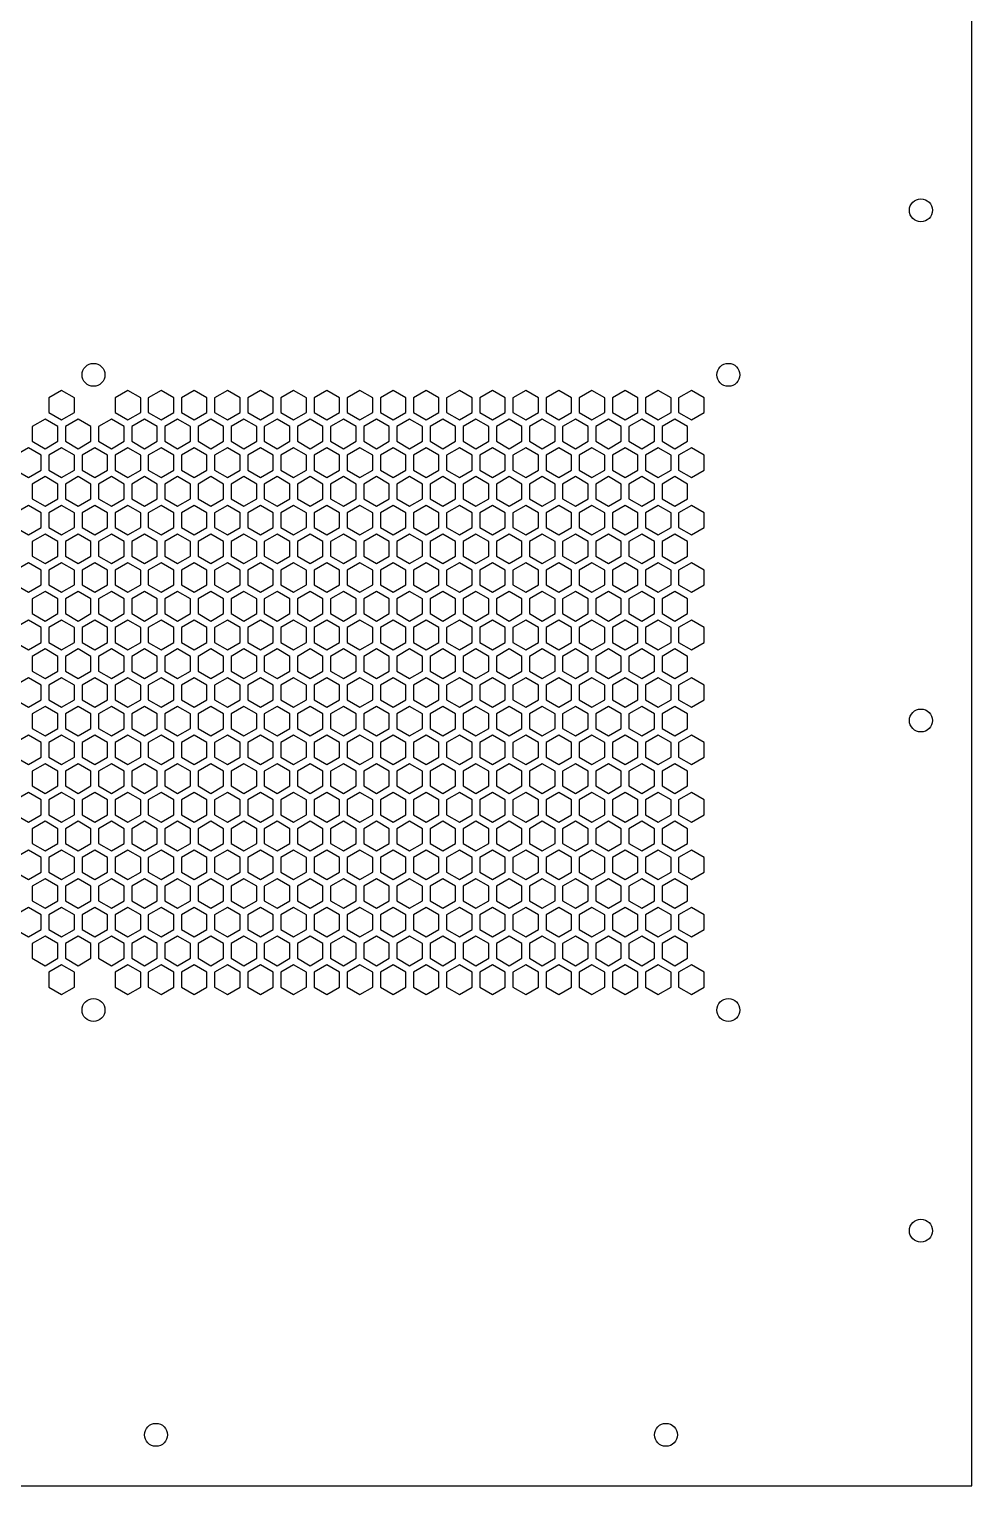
# Model space of a CAD drawing. Header units: millimetres. Extents: x 0 to 500, y 0 to 571.
# Drawn here: x 315.1 to 500, y 0 to 285.5 of the extents above; entities that cross this region are included whole.
import ezdxf

# ---------------------------------------------------------------- set-up
doc = ezdxf.new("R2010")
doc.units = ezdxf.units.MM
doc.layers.add('CUT', color=1, linetype='CONTINUOUS')

msp = doc.modelspace()

# ---------------------------------------------------------------- linework, layer by layer
at = {"layer": 'CUT'}
for p, q in [((500, 0), (500, 571)), ((0, 0), (500, 0))]:
    msp.add_line(p, q, dxfattribs=at)
for points in [[(324, 213.235), (321.5, 214.6784), (319, 213.235), (319, 210.3483), (321.5, 208.9049), (324, 210.3483)], [(337, 213.235), (334.5, 214.6784), (332, 213.235), (332, 210.3483), (334.5, 208.9049), (337, 210.3483)], [(343.5, 213.235), (341, 214.6784), (338.5, 213.235), (338.5, 210.3483), (341, 208.9049), (343.5, 210.3483)], [(350, 213.235), (347.5, 214.6784), (345, 213.235), (345, 210.3483), (347.5, 208.9049), (350, 210.3483)], [(356.5, 213.235), (354, 214.6784), (351.5, 213.235), (351.5, 210.3483), (354, 208.9049), (356.5, 210.3483)], [(363, 213.235), (360.5, 214.6784), (358, 213.235), (358, 210.3483), (360.5, 208.9049), (363, 210.3483)], [(369.5, 213.235), (367, 214.6784), (364.5, 213.235), (364.5, 210.3483), (367, 208.9049), (369.5, 210.3483)], [(376, 213.235), (373.5, 214.6784), (371, 213.235), (371, 210.3483), (373.5, 208.9049), (376, 210.3483)], [(382.5, 213.235), (380, 214.6784), (377.5, 213.235), (377.5, 210.3483), (380, 208.9049), (382.5, 210.3483)], [(389, 213.235), (386.5, 214.6784), (384, 213.235), (384, 210.3483), (386.5, 208.9049), (389, 210.3483)], [(395.5, 213.235), (393, 214.6784), (390.5, 213.235), (390.5, 210.3483), (393, 208.9049), (395.5, 210.3483)], [(402, 213.235), (399.5, 214.6784), (397, 213.235), (397, 210.3483), (399.5, 208.9049), (402, 210.3483)], [(408.5, 213.235), (406, 214.6784), (403.5, 213.235), (403.5, 210.3483), (406, 208.9049), (408.5, 210.3483)], [(415, 213.235), (412.5, 214.6784), (410, 213.235), (410, 210.3483), (412.5, 208.9049), (415, 210.3483)], [(421.5, 213.235), (419, 214.6784), (416.5, 213.235), (416.5, 210.3483), (419, 208.9049), (421.5, 210.3483)], [(428, 213.235), (425.5, 214.6784), (423, 213.235), (423, 210.3483), (425.5, 208.9049), (428, 210.3483)], [(434.5, 213.235), (432, 214.6784), (429.5, 213.235), (429.5, 210.3483), (432, 208.9049), (434.5, 210.3483)], [(441, 213.235), (438.5, 214.6784), (436, 213.235), (436, 210.3483), (438.5, 208.9049), (441, 210.3483)], [(447.5, 213.235), (445, 214.6784), (442.5, 213.235), (442.5, 210.3483), (445, 208.9049), (447.5, 210.3483)], [(320.75, 207.6059), (318.25, 209.0492), (315.75, 207.6059), (315.75, 204.7191), (318.25, 203.2757), (320.75, 204.7191)], [(327.25, 207.6059), (324.75, 209.0492), (322.25, 207.6059), (322.25, 204.7191), (324.75, 203.2757), (327.25, 204.7191)], [(333.75, 207.6059), (331.25, 209.0492), (328.75, 207.6059), (328.75, 204.7191), (331.25, 203.2757), (333.75, 204.7191)], [(340.25, 207.6059), (337.75, 209.0492), (335.25, 207.6059), (335.25, 204.7191), (337.75, 203.2757), (340.25, 204.7191)], [(346.75, 207.6059), (344.25, 209.0492), (341.75, 207.6059), (341.75, 204.7191), (344.25, 203.2757), (346.75, 204.7191)], [(353.25, 207.6059), (350.75, 209.0492), (348.25, 207.6059), (348.25, 204.7191), (350.75, 203.2757), (353.25, 204.7191)], [(359.75, 207.6059), (357.25, 209.0492), (354.75, 207.6059), (354.75, 204.7191), (357.25, 203.2757), (359.75, 204.7191)], [(366.25, 207.6059), (363.75, 209.0492), (361.25, 207.6059), (361.25, 204.7191), (363.75, 203.2757), (366.25, 204.7191)], [(372.75, 207.6059), (370.25, 209.0492), (367.75, 207.6059), (367.75, 204.7191), (370.25, 203.2757), (372.75, 204.7191)], [(379.25, 207.6059), (376.75, 209.0492), (374.25, 207.6059), (374.25, 204.7191), (376.75, 203.2757), (379.25, 204.7191)], [(385.75, 207.6059), (383.25, 209.0492), (380.75, 207.6059), (380.75, 204.7191), (383.25, 203.2757), (385.75, 204.7191)], [(392.25, 207.6059), (389.75, 209.0492), (387.25, 207.6059), (387.25, 204.7191), (389.75, 203.2757), (392.25, 204.7191)], [(398.75, 207.6059), (396.25, 209.0492), (393.75, 207.6059), (393.75, 204.7191), (396.25, 203.2757), (398.75, 204.7191)], [(405.25, 207.6059), (402.75, 209.0492), (400.25, 207.6059), (400.25, 204.7191), (402.75, 203.2757), (405.25, 204.7191)], [(411.75, 207.6059), (409.25, 209.0492), (406.75, 207.6059), (406.75, 204.7191), (409.25, 203.2757), (411.75, 204.7191)], [(418.25, 207.6059), (415.75, 209.0492), (413.25, 207.6059), (413.25, 204.7191), (415.75, 203.2757), (418.25, 204.7191)], [(424.75, 207.6059), (422.25, 209.0492), (419.75, 207.6059), (419.75, 204.7191), (422.25, 203.2757), (424.75, 204.7191)], [(431.25, 207.6059), (428.75, 209.0492), (426.25, 207.6059), (426.25, 204.7191), (428.75, 203.2757), (431.25, 204.7191)], [(437.75, 207.6059), (435.25, 209.0492), (432.75, 207.6059), (432.75, 204.7191), (435.25, 203.2757), (437.75, 204.7191)], [(444.25, 207.6059), (441.75, 209.0492), (439.25, 207.6059), (439.25, 204.7191), (441.75, 203.2757), (444.25, 204.7191)], [(317.5, 201.9767), (315, 203.4201), (312.5, 201.9767), (312.5, 199.0899), (315, 197.6466), (317.5, 199.0899)], [(324, 201.9767), (321.5, 203.4201), (319, 201.9767), (319, 199.0899), (321.5, 197.6466), (324, 199.0899)], [(330.5, 201.9767), (328, 203.4201), (325.5, 201.9767), (325.5, 199.0899), (328, 197.6466), (330.5, 199.0899)], [(337, 201.9767), (334.5, 203.4201), (332, 201.9767), (332, 199.0899), (334.5, 197.6466), (337, 199.0899)], [(343.5, 201.9767), (341, 203.4201), (338.5, 201.9767), (338.5, 199.0899), (341, 197.6466), (343.5, 199.0899)], [(350, 201.9767), (347.5, 203.4201), (345, 201.9767), (345, 199.0899), (347.5, 197.6466), (350, 199.0899)], [(356.5, 201.9767), (354, 203.4201), (351.5, 201.9767), (351.5, 199.0899), (354, 197.6466), (356.5, 199.0899)], [(363, 201.9767), (360.5, 203.4201), (358, 201.9767), (358, 199.0899), (360.5, 197.6466), (363, 199.0899)], [(369.5, 201.9767), (367, 203.4201), (364.5, 201.9767), (364.5, 199.0899), (367, 197.6466), (369.5, 199.0899)], [(376, 201.9767), (373.5, 203.4201), (371, 201.9767), (371, 199.0899), (373.5, 197.6466), (376, 199.0899)], [(382.5, 201.9767), (380, 203.4201), (377.5, 201.9767), (377.5, 199.0899), (380, 197.6466), (382.5, 199.0899)], [(389, 201.9767), (386.5, 203.4201), (384, 201.9767), (384, 199.0899), (386.5, 197.6466), (389, 199.0899)], [(395.5, 201.9767), (393, 203.4201), (390.5, 201.9767), (390.5, 199.0899), (393, 197.6466), (395.5, 199.0899)], [(402, 201.9767), (399.5, 203.4201), (397, 201.9767), (397, 199.0899), (399.5, 197.6466), (402, 199.0899)], [(408.5, 201.9767), (406, 203.4201), (403.5, 201.9767), (403.5, 199.0899), (406, 197.6466), (408.5, 199.0899)], [(415, 201.9767), (412.5, 203.4201), (410, 201.9767), (410, 199.0899), (412.5, 197.6466), (415, 199.0899)], [(421.5, 201.9767), (419, 203.4201), (416.5, 201.9767), (416.5, 199.0899), (419, 197.6466), (421.5, 199.0899)], [(428, 201.9767), (425.5, 203.4201), (423, 201.9767), (423, 199.0899), (425.5, 197.6466), (428, 199.0899)], [(434.5, 201.9767), (432, 203.4201), (429.5, 201.9767), (429.5, 199.0899), (432, 197.6466), (434.5, 199.0899)], [(441, 201.9767), (438.5, 203.4201), (436, 201.9767), (436, 199.0899), (438.5, 197.6466), (441, 199.0899)], [(447.5, 201.9767), (445, 203.4201), (442.5, 201.9767), (442.5, 199.0899), (445, 197.6466), (447.5, 199.0899)], [(320.75, 196.3475), (318.25, 197.7909), (315.75, 196.3475), (315.75, 193.4608), (318.25, 192.0174), (320.75, 193.4608)], [(327.25, 196.3475), (324.75, 197.7909), (322.25, 196.3475), (322.25, 193.4608), (324.75, 192.0174), (327.25, 193.4608)], [(333.75, 196.3475), (331.25, 197.7909), (328.75, 196.3475), (328.75, 193.4608), (331.25, 192.0174), (333.75, 193.4608)], [(340.25, 196.3475), (337.75, 197.7909), (335.25, 196.3475), (335.25, 193.4608), (337.75, 192.0174), (340.25, 193.4608)], [(346.75, 196.3475), (344.25, 197.7909), (341.75, 196.3475), (341.75, 193.4608), (344.25, 192.0174), (346.75, 193.4608)], [(353.25, 196.3475), (350.75, 197.7909), (348.25, 196.3475), (348.25, 193.4608), (350.75, 192.0174), (353.25, 193.4608)], [(359.75, 196.3475), (357.25, 197.7909), (354.75, 196.3475), (354.75, 193.4608), (357.25, 192.0174), (359.75, 193.4608)], [(366.25, 196.3475), (363.75, 197.7909), (361.25, 196.3475), (361.25, 193.4608), (363.75, 192.0174), (366.25, 193.4608)], [(372.75, 196.3475), (370.25, 197.7909), (367.75, 196.3475), (367.75, 193.4608), (370.25, 192.0174), (372.75, 193.4608)], [(379.25, 196.3475), (376.75, 197.7909), (374.25, 196.3475), (374.25, 193.4608), (376.75, 192.0174), (379.25, 193.4608)], [(385.75, 196.3475), (383.25, 197.7909), (380.75, 196.3475), (380.75, 193.4608), (383.25, 192.0174), (385.75, 193.4608)], [(392.25, 196.3475), (389.75, 197.7909), (387.25, 196.3475), (387.25, 193.4608), (389.75, 192.0174), (392.25, 193.4608)], [(398.75, 196.3475), (396.25, 197.7909), (393.75, 196.3475), (393.75, 193.4608), (396.25, 192.0174), (398.75, 193.4608)], [(405.25, 196.3475), (402.75, 197.7909), (400.25, 196.3475), (400.25, 193.4608), (402.75, 192.0174), (405.25, 193.4608)], [(411.75, 196.3475), (409.25, 197.7909), (406.75, 196.3475), (406.75, 193.4608), (409.25, 192.0174), (411.75, 193.4608)], [(418.25, 196.3475), (415.75, 197.7909), (413.25, 196.3475), (413.25, 193.4608), (415.75, 192.0174), (418.25, 193.4608)], [(424.75, 196.3475), (422.25, 197.7909), (419.75, 196.3475), (419.75, 193.4608), (422.25, 192.0174), (424.75, 193.4608)], [(431.25, 196.3475), (428.75, 197.7909), (426.25, 196.3475), (426.25, 193.4608), (428.75, 192.0174), (431.25, 193.4608)], [(437.75, 196.3475), (435.25, 197.7909), (432.75, 196.3475), (432.75, 193.4608), (435.25, 192.0174), (437.75, 193.4608)], [(444.25, 196.3475), (441.75, 197.7909), (439.25, 196.3475), (439.25, 193.4608), (441.75, 192.0174), (444.25, 193.4608)], [(317.5, 190.7184), (315, 192.1617), (312.5, 190.7184), (312.5, 187.8316), (315, 186.3882), (317.5, 187.8316)], [(324, 190.7184), (321.5, 192.1617), (319, 190.7184), (319, 187.8316), (321.5, 186.3882), (324, 187.8316)], [(330.5, 190.7184), (328, 192.1617), (325.5, 190.7184), (325.5, 187.8316), (328, 186.3882), (330.5, 187.8316)], [(337, 190.7184), (334.5, 192.1617), (332, 190.7184), (332, 187.8316), (334.5, 186.3882), (337, 187.8316)], [(343.5, 190.7184), (341, 192.1617), (338.5, 190.7184), (338.5, 187.8316), (341, 186.3882), (343.5, 187.8316)], [(350, 190.7184), (347.5, 192.1617), (345, 190.7184), (345, 187.8316), (347.5, 186.3882), (350, 187.8316)], [(356.5, 190.7184), (354, 192.1617), (351.5, 190.7184), (351.5, 187.8316), (354, 186.3882), (356.5, 187.8316)], [(363, 190.7184), (360.5, 192.1617), (358, 190.7184), (358, 187.8316), (360.5, 186.3882), (363, 187.8316)], [(369.5, 190.7184), (367, 192.1617), (364.5, 190.7184), (364.5, 187.8316), (367, 186.3882), (369.5, 187.8316)], [(376, 190.7184), (373.5, 192.1617), (371, 190.7184), (371, 187.8316), (373.5, 186.3882), (376, 187.8316)], [(382.5, 190.7184), (380, 192.1617), (377.5, 190.7184), (377.5, 187.8316), (380, 186.3882), (382.5, 187.8316)], [(389, 190.7184), (386.5, 192.1617), (384, 190.7184), (384, 187.8316), (386.5, 186.3882), (389, 187.8316)], [(395.5, 190.7184), (393, 192.1617), (390.5, 190.7184), (390.5, 187.8316), (393, 186.3882), (395.5, 187.8316)], [(402, 190.7184), (399.5, 192.1617), (397, 190.7184), (397, 187.8316), (399.5, 186.3882), (402, 187.8316)], [(408.5, 190.7184), (406, 192.1617), (403.5, 190.7184), (403.5, 187.8316), (406, 186.3882), (408.5, 187.8316)], [(415, 190.7184), (412.5, 192.1617), (410, 190.7184), (410, 187.8316), (412.5, 186.3882), (415, 187.8316)], [(421.5, 190.7184), (419, 192.1617), (416.5, 190.7184), (416.5, 187.8316), (419, 186.3882), (421.5, 187.8316)], [(428, 190.7184), (425.5, 192.1617), (423, 190.7184), (423, 187.8316), (425.5, 186.3882), (428, 187.8316)], [(434.5, 190.7184), (432, 192.1617), (429.5, 190.7184), (429.5, 187.8316), (432, 186.3882), (434.5, 187.8316)], [(441, 190.7184), (438.5, 192.1617), (436, 190.7184), (436, 187.8316), (438.5, 186.3882), (441, 187.8316)], [(447.5, 190.7184), (445, 192.1617), (442.5, 190.7184), (442.5, 187.8316), (445, 186.3882), (447.5, 187.8316)], [(320.75, 185.0892), (318.25, 186.5326), (315.75, 185.0892), (315.75, 182.2024), (318.25, 180.7591), (320.75, 182.2024)], [(327.25, 185.0892), (324.75, 186.5326), (322.25, 185.0892), (322.25, 182.2024), (324.75, 180.7591), (327.25, 182.2024)], [(333.75, 185.0892), (331.25, 186.5326), (328.75, 185.0892), (328.75, 182.2024), (331.25, 180.7591), (333.75, 182.2024)], [(340.25, 185.0892), (337.75, 186.5326), (335.25, 185.0892), (335.25, 182.2024), (337.75, 180.7591), (340.25, 182.2024)], [(346.75, 185.0892), (344.25, 186.5326), (341.75, 185.0892), (341.75, 182.2024), (344.25, 180.7591), (346.75, 182.2024)], [(353.25, 185.0892), (350.75, 186.5326), (348.25, 185.0892), (348.25, 182.2024), (350.75, 180.7591), (353.25, 182.2024)], [(359.75, 185.0892), (357.25, 186.5326), (354.75, 185.0892), (354.75, 182.2024), (357.25, 180.7591), (359.75, 182.2024)], [(366.25, 185.0892), (363.75, 186.5326), (361.25, 185.0892), (361.25, 182.2024), (363.75, 180.7591), (366.25, 182.2024)], [(372.75, 185.0892), (370.25, 186.5326), (367.75, 185.0892), (367.75, 182.2024), (370.25, 180.7591), (372.75, 182.2024)], [(379.25, 185.0892), (376.75, 186.5326), (374.25, 185.0892), (374.25, 182.2024), (376.75, 180.7591), (379.25, 182.2024)], [(385.75, 185.0892), (383.25, 186.5326), (380.75, 185.0892), (380.75, 182.2024), (383.25, 180.7591), (385.75, 182.2024)], [(392.25, 185.0892), (389.75, 186.5326), (387.25, 185.0892), (387.25, 182.2024), (389.75, 180.7591), (392.25, 182.2024)], [(398.75, 185.0892), (396.25, 186.5326), (393.75, 185.0892), (393.75, 182.2024), (396.25, 180.7591), (398.75, 182.2024)], [(405.25, 185.0892), (402.75, 186.5326), (400.25, 185.0892), (400.25, 182.2024), (402.75, 180.7591), (405.25, 182.2024)], [(411.75, 185.0892), (409.25, 186.5326), (406.75, 185.0892), (406.75, 182.2024), (409.25, 180.7591), (411.75, 182.2024)], [(418.25, 185.0892), (415.75, 186.5326), (413.25, 185.0892), (413.25, 182.2024), (415.75, 180.7591), (418.25, 182.2024)], [(424.75, 185.0892), (422.25, 186.5326), (419.75, 185.0892), (419.75, 182.2024), (422.25, 180.7591), (424.75, 182.2024)], [(431.25, 185.0892), (428.75, 186.5326), (426.25, 185.0892), (426.25, 182.2024), (428.75, 180.7591), (431.25, 182.2024)], [(437.75, 185.0892), (435.25, 186.5326), (432.75, 185.0892), (432.75, 182.2024), (435.25, 180.7591), (437.75, 182.2024)], [(444.25, 185.0892), (441.75, 186.5326), (439.25, 185.0892), (439.25, 182.2024), (441.75, 180.7591), (444.25, 182.2024)], [(317.5, 179.46), (315, 180.9034), (312.5, 179.46), (312.5, 176.5733), (315, 175.1299), (317.5, 176.5733)], [(324, 179.46), (321.5, 180.9034), (319, 179.46), (319, 176.5733), (321.5, 175.1299), (324, 176.5733)], [(330.5, 179.46), (328, 180.9034), (325.5, 179.46), (325.5, 176.5733), (328, 175.1299), (330.5, 176.5733)], [(337, 179.46), (334.5, 180.9034), (332, 179.46), (332, 176.5733), (334.5, 175.1299), (337, 176.5733)], [(343.5, 179.46), (341, 180.9034), (338.5, 179.46), (338.5, 176.5733), (341, 175.1299), (343.5, 176.5733)], [(350, 179.46), (347.5, 180.9034), (345, 179.46), (345, 176.5733), (347.5, 175.1299), (350, 176.5733)], [(356.5, 179.46), (354, 180.9034), (351.5, 179.46), (351.5, 176.5733), (354, 175.1299), (356.5, 176.5733)], [(363, 179.46), (360.5, 180.9034), (358, 179.46), (358, 176.5733), (360.5, 175.1299), (363, 176.5733)], [(369.5, 179.46), (367, 180.9034), (364.5, 179.46), (364.5, 176.5733), (367, 175.1299), (369.5, 176.5733)], [(376, 179.46), (373.5, 180.9034), (371, 179.46), (371, 176.5733), (373.5, 175.1299), (376, 176.5733)], [(382.5, 179.46), (380, 180.9034), (377.5, 179.46), (377.5, 176.5733), (380, 175.1299), (382.5, 176.5733)], [(389, 179.46), (386.5, 180.9034), (384, 179.46), (384, 176.5733), (386.5, 175.1299), (389, 176.5733)], [(395.5, 179.46), (393, 180.9034), (390.5, 179.46), (390.5, 176.5733), (393, 175.1299), (395.5, 176.5733)], [(402, 179.46), (399.5, 180.9034), (397, 179.46), (397, 176.5733), (399.5, 175.1299), (402, 176.5733)], [(408.5, 179.46), (406, 180.9034), (403.5, 179.46), (403.5, 176.5733), (406, 175.1299), (408.5, 176.5733)], [(415, 179.46), (412.5, 180.9034), (410, 179.46), (410, 176.5733), (412.5, 175.1299), (415, 176.5733)], [(421.5, 179.46), (419, 180.9034), (416.5, 179.46), (416.5, 176.5733), (419, 175.1299), (421.5, 176.5733)], [(428, 179.46), (425.5, 180.9034), (423, 179.46), (423, 176.5733), (425.5, 175.1299), (428, 176.5733)], [(434.5, 179.46), (432, 180.9034), (429.5, 179.46), (429.5, 176.5733), (432, 175.1299), (434.5, 176.5733)], [(441, 179.46), (438.5, 180.9034), (436, 179.46), (436, 176.5733), (438.5, 175.1299), (441, 176.5733)], [(447.5, 179.46), (445, 180.9034), (442.5, 179.46), (442.5, 176.5733), (445, 175.1299), (447.5, 176.5733)], [(320.75, 173.8309), (318.25, 175.2742), (315.75, 173.8309), (315.75, 170.9441), (318.25, 169.5007), (320.75, 170.9441)], [(327.25, 173.8309), (324.75, 175.2742), (322.25, 173.8309), (322.25, 170.9441), (324.75, 169.5007), (327.25, 170.9441)], [(333.75, 173.8309), (331.25, 175.2742), (328.75, 173.8309), (328.75, 170.9441), (331.25, 169.5007), (333.75, 170.9441)], [(340.25, 173.8309), (337.75, 175.2742), (335.25, 173.8309), (335.25, 170.9441), (337.75, 169.5007), (340.25, 170.9441)], [(346.75, 173.8309), (344.25, 175.2742), (341.75, 173.8309), (341.75, 170.9441), (344.25, 169.5007), (346.75, 170.9441)], [(353.25, 173.8309), (350.75, 175.2742), (348.25, 173.8309), (348.25, 170.9441), (350.75, 169.5007), (353.25, 170.9441)], [(359.75, 173.8309), (357.25, 175.2742), (354.75, 173.8309), (354.75, 170.9441), (357.25, 169.5007), (359.75, 170.9441)], [(366.25, 173.8309), (363.75, 175.2742), (361.25, 173.8309), (361.25, 170.9441), (363.75, 169.5007), (366.25, 170.9441)], [(372.75, 173.8309), (370.25, 175.2742), (367.75, 173.8309), (367.75, 170.9441), (370.25, 169.5007), (372.75, 170.9441)], [(379.25, 173.8309), (376.75, 175.2742), (374.25, 173.8309), (374.25, 170.9441), (376.75, 169.5007), (379.25, 170.9441)], [(385.75, 173.8309), (383.25, 175.2742), (380.75, 173.8309), (380.75, 170.9441), (383.25, 169.5007), (385.75, 170.9441)], [(392.25, 173.8309), (389.75, 175.2742), (387.25, 173.8309), (387.25, 170.9441), (389.75, 169.5007), (392.25, 170.9441)], [(398.75, 173.8309), (396.25, 175.2742), (393.75, 173.8309), (393.75, 170.9441), (396.25, 169.5007), (398.75, 170.9441)], [(405.25, 173.8309), (402.75, 175.2742), (400.25, 173.8309), (400.25, 170.9441), (402.75, 169.5007), (405.25, 170.9441)], [(411.75, 173.8309), (409.25, 175.2742), (406.75, 173.8309), (406.75, 170.9441), (409.25, 169.5007), (411.75, 170.9441)], [(418.25, 173.8309), (415.75, 175.2742), (413.25, 173.8309), (413.25, 170.9441), (415.75, 169.5007), (418.25, 170.9441)], [(424.75, 173.8309), (422.25, 175.2742), (419.75, 173.8309), (419.75, 170.9441), (422.25, 169.5007), (424.75, 170.9441)], [(431.25, 173.8309), (428.75, 175.2742), (426.25, 173.8309), (426.25, 170.9441), (428.75, 169.5007), (431.25, 170.9441)], [(437.75, 173.8309), (435.25, 175.2742), (432.75, 173.8309), (432.75, 170.9441), (435.25, 169.5007), (437.75, 170.9441)], [(444.25, 173.8309), (441.75, 175.2742), (439.25, 173.8309), (439.25, 170.9441), (441.75, 169.5007), (444.25, 170.9441)], [(317.5, 168.2017), (315, 169.6451), (312.5, 168.2017), (312.5, 165.315), (315, 163.8716), (317.5, 165.315)], [(324, 168.2017), (321.5, 169.6451), (319, 168.2017), (319, 165.315), (321.5, 163.8716), (324, 165.315)], [(330.5, 168.2017), (328, 169.6451), (325.5, 168.2017), (325.5, 165.315), (328, 163.8716), (330.5, 165.315)], [(337, 168.2017), (334.5, 169.6451), (332, 168.2017), (332, 165.315), (334.5, 163.8716), (337, 165.315)], [(343.5, 168.2017), (341, 169.6451), (338.5, 168.2017), (338.5, 165.315), (341, 163.8716), (343.5, 165.315)], [(350, 168.2017), (347.5, 169.6451), (345, 168.2017), (345, 165.315), (347.5, 163.8716), (350, 165.315)], [(356.5, 168.2017), (354, 169.6451), (351.5, 168.2017), (351.5, 165.315), (354, 163.8716), (356.5, 165.315)], [(363, 168.2017), (360.5, 169.6451), (358, 168.2017), (358, 165.315), (360.5, 163.8716), (363, 165.315)], [(369.5, 168.2017), (367, 169.6451), (364.5, 168.2017), (364.5, 165.315), (367, 163.8716), (369.5, 165.315)], [(376, 168.2017), (373.5, 169.6451), (371, 168.2017), (371, 165.315), (373.5, 163.8716), (376, 165.315)], [(382.5, 168.2017), (380, 169.6451), (377.5, 168.2017), (377.5, 165.315), (380, 163.8716), (382.5, 165.315)], [(389, 168.2017), (386.5, 169.6451), (384, 168.2017), (384, 165.315), (386.5, 163.8716), (389, 165.315)], [(395.5, 168.2017), (393, 169.6451), (390.5, 168.2017), (390.5, 165.315), (393, 163.8716), (395.5, 165.315)], [(402, 168.2017), (399.5, 169.6451), (397, 168.2017), (397, 165.315), (399.5, 163.8716), (402, 165.315)], [(408.5, 168.2017), (406, 169.6451), (403.5, 168.2017), (403.5, 165.315), (406, 163.8716), (408.5, 165.315)], [(415, 168.2017), (412.5, 169.6451), (410, 168.2017), (410, 165.315), (412.5, 163.8716), (415, 165.315)], [(421.5, 168.2017), (419, 169.6451), (416.5, 168.2017), (416.5, 165.315), (419, 163.8716), (421.5, 165.315)], [(428, 168.2017), (425.5, 169.6451), (423, 168.2017), (423, 165.315), (425.5, 163.8716), (428, 165.315)], [(434.5, 168.2017), (432, 169.6451), (429.5, 168.2017), (429.5, 165.315), (432, 163.8716), (434.5, 165.315)], [(441, 168.2017), (438.5, 169.6451), (436, 168.2017), (436, 165.315), (438.5, 163.8716), (441, 165.315)], [(447.5, 168.2017), (445, 169.6451), (442.5, 168.2017), (442.5, 165.315), (445, 163.8716), (447.5, 165.315)], [(320.75, 162.5725), (318.25, 164.0159), (315.75, 162.5725), (315.75, 159.6858), (318.25, 158.2424), (320.75, 159.6858)], [(327.25, 162.5725), (324.75, 164.0159), (322.25, 162.5725), (322.25, 159.6858), (324.75, 158.2424), (327.25, 159.6858)], [(333.75, 162.5725), (331.25, 164.0159), (328.75, 162.5725), (328.75, 159.6858), (331.25, 158.2424), (333.75, 159.6858)], [(340.25, 162.5725), (337.75, 164.0159), (335.25, 162.5725), (335.25, 159.6858), (337.75, 158.2424), (340.25, 159.6858)], [(346.75, 162.5725), (344.25, 164.0159), (341.75, 162.5725), (341.75, 159.6858), (344.25, 158.2424), (346.75, 159.6858)], [(353.25, 162.5725), (350.75, 164.0159), (348.25, 162.5725), (348.25, 159.6858), (350.75, 158.2424), (353.25, 159.6858)], [(359.75, 162.5725), (357.25, 164.0159), (354.75, 162.5725), (354.75, 159.6858), (357.25, 158.2424), (359.75, 159.6858)], [(366.25, 162.5725), (363.75, 164.0159), (361.25, 162.5725), (361.25, 159.6858), (363.75, 158.2424), (366.25, 159.6858)], [(372.75, 162.5725), (370.25, 164.0159), (367.75, 162.5725), (367.75, 159.6858), (370.25, 158.2424), (372.75, 159.6858)], [(379.25, 162.5725), (376.75, 164.0159), (374.25, 162.5725), (374.25, 159.6858), (376.75, 158.2424), (379.25, 159.6858)], [(385.75, 162.5725), (383.25, 164.0159), (380.75, 162.5725), (380.75, 159.6858), (383.25, 158.2424), (385.75, 159.6858)], [(392.25, 162.5725), (389.75, 164.0159), (387.25, 162.5725), (387.25, 159.6858), (389.75, 158.2424), (392.25, 159.6858)], [(398.75, 162.5725), (396.25, 164.0159), (393.75, 162.5725), (393.75, 159.6858), (396.25, 158.2424), (398.75, 159.6858)], [(405.25, 162.5725), (402.75, 164.0159), (400.25, 162.5725), (400.25, 159.6858), (402.75, 158.2424), (405.25, 159.6858)], [(411.75, 162.5725), (409.25, 164.0159), (406.75, 162.5725), (406.75, 159.6858), (409.25, 158.2424), (411.75, 159.6858)], [(418.25, 162.5725), (415.75, 164.0159), (413.25, 162.5725), (413.25, 159.6858), (415.75, 158.2424), (418.25, 159.6858)], [(424.75, 162.5725), (422.25, 164.0159), (419.75, 162.5725), (419.75, 159.6858), (422.25, 158.2424), (424.75, 159.6858)], [(431.25, 162.5725), (428.75, 164.0159), (426.25, 162.5725), (426.25, 159.6858), (428.75, 158.2424), (431.25, 159.6858)], [(437.75, 162.5725), (435.25, 164.0159), (432.75, 162.5725), (432.75, 159.6858), (435.25, 158.2424), (437.75, 159.6858)], [(444.25, 162.5725), (441.75, 164.0159), (439.25, 162.5725), (439.25, 159.6858), (441.75, 158.2424), (444.25, 159.6858)], [(317.5, 156.9434), (315, 158.3868), (312.5, 156.9434), (312.5, 154.0566), (315, 152.6132), (317.5, 154.0566)], [(324, 156.9434), (321.5, 158.3868), (319, 156.9434), (319, 154.0566), (321.5, 152.6132), (324, 154.0566)], [(330.5, 156.9434), (328, 158.3868), (325.5, 156.9434), (325.5, 154.0566), (328, 152.6132), (330.5, 154.0566)], [(337, 156.9434), (334.5, 158.3868), (332, 156.9434), (332, 154.0566), (334.5, 152.6132), (337, 154.0566)], [(343.5, 156.9434), (341, 158.3868), (338.5, 156.9434), (338.5, 154.0566), (341, 152.6132), (343.5, 154.0566)], [(350, 156.9434), (347.5, 158.3868), (345, 156.9434), (345, 154.0566), (347.5, 152.6132), (350, 154.0566)], [(356.5, 156.9434), (354, 158.3868), (351.5, 156.9434), (351.5, 154.0566), (354, 152.6132), (356.5, 154.0566)], [(363, 156.9434), (360.5, 158.3868), (358, 156.9434), (358, 154.0566), (360.5, 152.6132), (363, 154.0566)], [(369.5, 156.9434), (367, 158.3868), (364.5, 156.9434), (364.5, 154.0566), (367, 152.6132), (369.5, 154.0566)], [(376, 156.9434), (373.5, 158.3868), (371, 156.9434), (371, 154.0566), (373.5, 152.6132), (376, 154.0566)], [(382.5, 156.9434), (380, 158.3868), (377.5, 156.9434), (377.5, 154.0566), (380, 152.6132), (382.5, 154.0566)], [(389, 156.9434), (386.5, 158.3868), (384, 156.9434), (384, 154.0566), (386.5, 152.6132), (389, 154.0566)], [(395.5, 156.9434), (393, 158.3868), (390.5, 156.9434), (390.5, 154.0566), (393, 152.6132), (395.5, 154.0566)], [(402, 156.9434), (399.5, 158.3868), (397, 156.9434), (397, 154.0566), (399.5, 152.6132), (402, 154.0566)], [(408.5, 156.9434), (406, 158.3868), (403.5, 156.9434), (403.5, 154.0566), (406, 152.6132), (408.5, 154.0566)], [(415, 156.9434), (412.5, 158.3868), (410, 156.9434), (410, 154.0566), (412.5, 152.6132), (415, 154.0566)], [(421.5, 156.9434), (419, 158.3868), (416.5, 156.9434), (416.5, 154.0566), (419, 152.6132), (421.5, 154.0566)], [(428, 156.9434), (425.5, 158.3868), (423, 156.9434), (423, 154.0566), (425.5, 152.6132), (428, 154.0566)], [(434.5, 156.9434), (432, 158.3868), (429.5, 156.9434), (429.5, 154.0566), (432, 152.6132), (434.5, 154.0566)], [(441, 156.9434), (438.5, 158.3868), (436, 156.9434), (436, 154.0566), (438.5, 152.6132), (441, 154.0566)], [(447.5, 156.9434), (445, 158.3868), (442.5, 156.9434), (442.5, 154.0566), (445, 152.6132), (447.5, 154.0566)], [(320.75, 151.3142), (318.25, 152.7576), (315.75, 151.3142), (315.75, 148.4275), (318.25, 146.9841), (320.75, 148.4275)], [(327.25, 151.3142), (324.75, 152.7576), (322.25, 151.3142), (322.25, 148.4275), (324.75, 146.9841), (327.25, 148.4275)], [(333.75, 151.3142), (331.25, 152.7576), (328.75, 151.3142), (328.75, 148.4275), (331.25, 146.9841), (333.75, 148.4275)], [(340.25, 151.3142), (337.75, 152.7576), (335.25, 151.3142), (335.25, 148.4275), (337.75, 146.9841), (340.25, 148.4275)], [(346.75, 151.3142), (344.25, 152.7576), (341.75, 151.3142), (341.75, 148.4275), (344.25, 146.9841), (346.75, 148.4275)], [(353.25, 151.3142), (350.75, 152.7576), (348.25, 151.3142), (348.25, 148.4275), (350.75, 146.9841), (353.25, 148.4275)], [(359.75, 151.3142), (357.25, 152.7576), (354.75, 151.3142), (354.75, 148.4275), (357.25, 146.9841), (359.75, 148.4275)], [(366.25, 151.3142), (363.75, 152.7576), (361.25, 151.3142), (361.25, 148.4275), (363.75, 146.9841), (366.25, 148.4275)], [(372.75, 151.3142), (370.25, 152.7576), (367.75, 151.3142), (367.75, 148.4275), (370.25, 146.9841), (372.75, 148.4275)], [(379.25, 151.3142), (376.75, 152.7576), (374.25, 151.3142), (374.25, 148.4275), (376.75, 146.9841), (379.25, 148.4275)], [(385.75, 151.3142), (383.25, 152.7576), (380.75, 151.3142), (380.75, 148.4275), (383.25, 146.9841), (385.75, 148.4275)], [(392.25, 151.3142), (389.75, 152.7576), (387.25, 151.3142), (387.25, 148.4275), (389.75, 146.9841), (392.25, 148.4275)], [(398.75, 151.3142), (396.25, 152.7576), (393.75, 151.3142), (393.75, 148.4275), (396.25, 146.9841), (398.75, 148.4275)], [(405.25, 151.3142), (402.75, 152.7576), (400.25, 151.3142), (400.25, 148.4275), (402.75, 146.9841), (405.25, 148.4275)], [(411.75, 151.3142), (409.25, 152.7576), (406.75, 151.3142), (406.75, 148.4275), (409.25, 146.9841), (411.75, 148.4275)], [(418.25, 151.3142), (415.75, 152.7576), (413.25, 151.3142), (413.25, 148.4275), (415.75, 146.9841), (418.25, 148.4275)], [(424.75, 151.3142), (422.25, 152.7576), (419.75, 151.3142), (419.75, 148.4275), (422.25, 146.9841), (424.75, 148.4275)], [(431.25, 151.3142), (428.75, 152.7576), (426.25, 151.3142), (426.25, 148.4275), (428.75, 146.9841), (431.25, 148.4275)], [(437.75, 151.3142), (435.25, 152.7576), (432.75, 151.3142), (432.75, 148.4275), (435.25, 146.9841), (437.75, 148.4275)], [(444.25, 151.3142), (441.75, 152.7576), (439.25, 151.3142), (439.25, 148.4275), (441.75, 146.9841), (444.25, 148.4275)], [(317.5, 145.685), (315, 147.1284), (312.5, 145.685), (312.5, 142.7983), (315, 141.3549), (317.5, 142.7983)], [(324, 145.685), (321.5, 147.1284), (319, 145.685), (319, 142.7983), (321.5, 141.3549), (324, 142.7983)], [(330.5, 145.685), (328, 147.1284), (325.5, 145.685), (325.5, 142.7983), (328, 141.3549), (330.5, 142.7983)], [(337, 145.685), (334.5, 147.1284), (332, 145.685), (332, 142.7983), (334.5, 141.3549), (337, 142.7983)], [(343.5, 145.685), (341, 147.1284), (338.5, 145.685), (338.5, 142.7983), (341, 141.3549), (343.5, 142.7983)], [(350, 145.685), (347.5, 147.1284), (345, 145.685), (345, 142.7983), (347.5, 141.3549), (350, 142.7983)], [(356.5, 145.685), (354, 147.1284), (351.5, 145.685), (351.5, 142.7983), (354, 141.3549), (356.5, 142.7983)], [(363, 145.685), (360.5, 147.1284), (358, 145.685), (358, 142.7983), (360.5, 141.3549), (363, 142.7983)], [(369.5, 145.685), (367, 147.1284), (364.5, 145.685), (364.5, 142.7983), (367, 141.3549), (369.5, 142.7983)], [(376, 145.685), (373.5, 147.1284), (371, 145.685), (371, 142.7983), (373.5, 141.3549), (376, 142.7983)], [(382.5, 145.685), (380, 147.1284), (377.5, 145.685), (377.5, 142.7983), (380, 141.3549), (382.5, 142.7983)], [(389, 145.685), (386.5, 147.1284), (384, 145.685), (384, 142.7983), (386.5, 141.3549), (389, 142.7983)], [(395.5, 145.685), (393, 147.1284), (390.5, 145.685), (390.5, 142.7983), (393, 141.3549), (395.5, 142.7983)], [(402, 145.685), (399.5, 147.1284), (397, 145.685), (397, 142.7983), (399.5, 141.3549), (402, 142.7983)], [(408.5, 145.685), (406, 147.1284), (403.5, 145.685), (403.5, 142.7983), (406, 141.3549), (408.5, 142.7983)], [(415, 145.685), (412.5, 147.1284), (410, 145.685), (410, 142.7983), (412.5, 141.3549), (415, 142.7983)], [(421.5, 145.685), (419, 147.1284), (416.5, 145.685), (416.5, 142.7983), (419, 141.3549), (421.5, 142.7983)], [(428, 145.685), (425.5, 147.1284), (423, 145.685), (423, 142.7983), (425.5, 141.3549), (428, 142.7983)], [(434.5, 145.685), (432, 147.1284), (429.5, 145.685), (429.5, 142.7983), (432, 141.3549), (434.5, 142.7983)], [(441, 145.685), (438.5, 147.1284), (436, 145.685), (436, 142.7983), (438.5, 141.3549), (441, 142.7983)], [(447.5, 145.685), (445, 147.1284), (442.5, 145.685), (442.5, 142.7983), (445, 141.3549), (447.5, 142.7983)], [(320.75, 140.0559), (318.25, 141.4993), (315.75, 140.0559), (315.75, 137.1691), (318.25, 135.7258), (320.75, 137.1691)], [(327.25, 140.0559), (324.75, 141.4993), (322.25, 140.0559), (322.25, 137.1691), (324.75, 135.7258), (327.25, 137.1691)], [(333.75, 140.0559), (331.25, 141.4993), (328.75, 140.0559), (328.75, 137.1691), (331.25, 135.7258), (333.75, 137.1691)], [(340.25, 140.0559), (337.75, 141.4993), (335.25, 140.0559), (335.25, 137.1691), (337.75, 135.7258), (340.25, 137.1691)], [(346.75, 140.0559), (344.25, 141.4993), (341.75, 140.0559), (341.75, 137.1691), (344.25, 135.7258), (346.75, 137.1691)], [(353.25, 140.0559), (350.75, 141.4993), (348.25, 140.0559), (348.25, 137.1691), (350.75, 135.7258), (353.25, 137.1691)], [(359.75, 140.0559), (357.25, 141.4993), (354.75, 140.0559), (354.75, 137.1691), (357.25, 135.7258), (359.75, 137.1691)], [(366.25, 140.0559), (363.75, 141.4993), (361.25, 140.0559), (361.25, 137.1691), (363.75, 135.7258), (366.25, 137.1691)], [(372.75, 140.0559), (370.25, 141.4993), (367.75, 140.0559), (367.75, 137.1691), (370.25, 135.7258), (372.75, 137.1691)], [(379.25, 140.0559), (376.75, 141.4993), (374.25, 140.0559), (374.25, 137.1691), (376.75, 135.7258), (379.25, 137.1691)], [(385.75, 140.0559), (383.25, 141.4993), (380.75, 140.0559), (380.75, 137.1691), (383.25, 135.7258), (385.75, 137.1691)], [(392.25, 140.0559), (389.75, 141.4993), (387.25, 140.0559), (387.25, 137.1691), (389.75, 135.7258), (392.25, 137.1691)], [(398.75, 140.0559), (396.25, 141.4993), (393.75, 140.0559), (393.75, 137.1691), (396.25, 135.7258), (398.75, 137.1691)], [(405.25, 140.0559), (402.75, 141.4993), (400.25, 140.0559), (400.25, 137.1691), (402.75, 135.7258), (405.25, 137.1691)], [(411.75, 140.0559), (409.25, 141.4993), (406.75, 140.0559), (406.75, 137.1691), (409.25, 135.7258), (411.75, 137.1691)], [(418.25, 140.0559), (415.75, 141.4993), (413.25, 140.0559), (413.25, 137.1691), (415.75, 135.7258), (418.25, 137.1691)], [(424.75, 140.0559), (422.25, 141.4993), (419.75, 140.0559), (419.75, 137.1691), (422.25, 135.7258), (424.75, 137.1691)], [(431.25, 140.0559), (428.75, 141.4993), (426.25, 140.0559), (426.25, 137.1691), (428.75, 135.7258), (431.25, 137.1691)], [(437.75, 140.0559), (435.25, 141.4993), (432.75, 140.0559), (432.75, 137.1691), (435.25, 135.7258), (437.75, 137.1691)], [(444.25, 140.0559), (441.75, 141.4993), (439.25, 140.0559), (439.25, 137.1691), (441.75, 135.7258), (444.25, 137.1691)], [(317.5, 134.4267), (315, 135.8701), (312.5, 134.4267), (312.5, 131.54), (315, 130.0966), (317.5, 131.54)], [(324, 134.4267), (321.5, 135.8701), (319, 134.4267), (319, 131.54), (321.5, 130.0966), (324, 131.54)], [(330.5, 134.4267), (328, 135.8701), (325.5, 134.4267), (325.5, 131.54), (328, 130.0966), (330.5, 131.54)], [(337, 134.4267), (334.5, 135.8701), (332, 134.4267), (332, 131.54), (334.5, 130.0966), (337, 131.54)], [(343.5, 134.4267), (341, 135.8701), (338.5, 134.4267), (338.5, 131.54), (341, 130.0966), (343.5, 131.54)], [(350, 134.4267), (347.5, 135.8701), (345, 134.4267), (345, 131.54), (347.5, 130.0966), (350, 131.54)], [(356.5, 134.4267), (354, 135.8701), (351.5, 134.4267), (351.5, 131.54), (354, 130.0966), (356.5, 131.54)], [(363, 134.4267), (360.5, 135.8701), (358, 134.4267), (358, 131.54), (360.5, 130.0966), (363, 131.54)], [(369.5, 134.4267), (367, 135.8701), (364.5, 134.4267), (364.5, 131.54), (367, 130.0966), (369.5, 131.54)], [(376, 134.4267), (373.5, 135.8701), (371, 134.4267), (371, 131.54), (373.5, 130.0966), (376, 131.54)], [(382.5, 134.4267), (380, 135.8701), (377.5, 134.4267), (377.5, 131.54), (380, 130.0966), (382.5, 131.54)], [(389, 134.4267), (386.5, 135.8701), (384, 134.4267), (384, 131.54), (386.5, 130.0966), (389, 131.54)], [(395.5, 134.4267), (393, 135.8701), (390.5, 134.4267), (390.5, 131.54), (393, 130.0966), (395.5, 131.54)], [(402, 134.4267), (399.5, 135.8701), (397, 134.4267), (397, 131.54), (399.5, 130.0966), (402, 131.54)], [(408.5, 134.4267), (406, 135.8701), (403.5, 134.4267), (403.5, 131.54), (406, 130.0966), (408.5, 131.54)], [(415, 134.4267), (412.5, 135.8701), (410, 134.4267), (410, 131.54), (412.5, 130.0966), (415, 131.54)], [(421.5, 134.4267), (419, 135.8701), (416.5, 134.4267), (416.5, 131.54), (419, 130.0966), (421.5, 131.54)], [(428, 134.4267), (425.5, 135.8701), (423, 134.4267), (423, 131.54), (425.5, 130.0966), (428, 131.54)], [(434.5, 134.4267), (432, 135.8701), (429.5, 134.4267), (429.5, 131.54), (432, 130.0966), (434.5, 131.54)], [(441, 134.4267), (438.5, 135.8701), (436, 134.4267), (436, 131.54), (438.5, 130.0966), (441, 131.54)], [(447.5, 134.4267), (445, 135.8701), (442.5, 134.4267), (442.5, 131.54), (445, 130.0966), (447.5, 131.54)], [(320.75, 128.7976), (318.25, 130.2409), (315.75, 128.7976), (315.75, 125.9108), (318.25, 124.4674), (320.75, 125.9108)], [(327.25, 128.7976), (324.75, 130.2409), (322.25, 128.7976), (322.25, 125.9108), (324.75, 124.4674), (327.25, 125.9108)], [(333.75, 128.7976), (331.25, 130.2409), (328.75, 128.7976), (328.75, 125.9108), (331.25, 124.4674), (333.75, 125.9108)], [(340.25, 128.7976), (337.75, 130.2409), (335.25, 128.7976), (335.25, 125.9108), (337.75, 124.4674), (340.25, 125.9108)], [(346.75, 128.7976), (344.25, 130.2409), (341.75, 128.7976), (341.75, 125.9108), (344.25, 124.4674), (346.75, 125.9108)], [(353.25, 128.7976), (350.75, 130.2409), (348.25, 128.7976), (348.25, 125.9108), (350.75, 124.4674), (353.25, 125.9108)], [(359.75, 128.7976), (357.25, 130.2409), (354.75, 128.7976), (354.75, 125.9108), (357.25, 124.4674), (359.75, 125.9108)], [(366.25, 128.7976), (363.75, 130.2409), (361.25, 128.7976), (361.25, 125.9108), (363.75, 124.4674), (366.25, 125.9108)], [(372.75, 128.7976), (370.25, 130.2409), (367.75, 128.7976), (367.75, 125.9108), (370.25, 124.4674), (372.75, 125.9108)], [(379.25, 128.7976), (376.75, 130.2409), (374.25, 128.7976), (374.25, 125.9108), (376.75, 124.4674), (379.25, 125.9108)], [(385.75, 128.7976), (383.25, 130.2409), (380.75, 128.7976), (380.75, 125.9108), (383.25, 124.4674), (385.75, 125.9108)], [(392.25, 128.7976), (389.75, 130.2409), (387.25, 128.7976), (387.25, 125.9108), (389.75, 124.4674), (392.25, 125.9108)], [(398.75, 128.7976), (396.25, 130.2409), (393.75, 128.7976), (393.75, 125.9108), (396.25, 124.4674), (398.75, 125.9108)], [(405.25, 128.7976), (402.75, 130.2409), (400.25, 128.7976), (400.25, 125.9108), (402.75, 124.4674), (405.25, 125.9108)], [(411.75, 128.7976), (409.25, 130.2409), (406.75, 128.7976), (406.75, 125.9108), (409.25, 124.4674), (411.75, 125.9108)], [(418.25, 128.7976), (415.75, 130.2409), (413.25, 128.7976), (413.25, 125.9108), (415.75, 124.4674), (418.25, 125.9108)], [(424.75, 128.7976), (422.25, 130.2409), (419.75, 128.7976), (419.75, 125.9108), (422.25, 124.4674), (424.75, 125.9108)], [(431.25, 128.7976), (428.75, 130.2409), (426.25, 128.7976), (426.25, 125.9108), (428.75, 124.4674), (431.25, 125.9108)], [(437.75, 128.7976), (435.25, 130.2409), (432.75, 128.7976), (432.75, 125.9108), (435.25, 124.4674), (437.75, 125.9108)], [(444.25, 128.7976), (441.75, 130.2409), (439.25, 128.7976), (439.25, 125.9108), (441.75, 124.4674), (444.25, 125.9108)], [(317.5, 123.1684), (315, 124.6118), (312.5, 123.1684), (312.5, 120.2816), (315, 118.8383), (317.5, 120.2816)], [(324, 123.1684), (321.5, 124.6118), (319, 123.1684), (319, 120.2816), (321.5, 118.8383), (324, 120.2816)], [(330.5, 123.1684), (328, 124.6118), (325.5, 123.1684), (325.5, 120.2816), (328, 118.8383), (330.5, 120.2816)], [(337, 123.1684), (334.5, 124.6118), (332, 123.1684), (332, 120.2816), (334.5, 118.8383), (337, 120.2816)], [(343.5, 123.1684), (341, 124.6118), (338.5, 123.1684), (338.5, 120.2816), (341, 118.8383), (343.5, 120.2816)], [(350, 123.1684), (347.5, 124.6118), (345, 123.1684), (345, 120.2816), (347.5, 118.8383), (350, 120.2816)], [(356.5, 123.1684), (354, 124.6118), (351.5, 123.1684), (351.5, 120.2816), (354, 118.8383), (356.5, 120.2816)], [(363, 123.1684), (360.5, 124.6118), (358, 123.1684), (358, 120.2816), (360.5, 118.8383), (363, 120.2816)], [(369.5, 123.1684), (367, 124.6118), (364.5, 123.1684), (364.5, 120.2816), (367, 118.8383), (369.5, 120.2816)], [(376, 123.1684), (373.5, 124.6118), (371, 123.1684), (371, 120.2816), (373.5, 118.8383), (376, 120.2816)], [(382.5, 123.1684), (380, 124.6118), (377.5, 123.1684), (377.5, 120.2816), (380, 118.8383), (382.5, 120.2816)], [(389, 123.1684), (386.5, 124.6118), (384, 123.1684), (384, 120.2816), (386.5, 118.8383), (389, 120.2816)], [(395.5, 123.1684), (393, 124.6118), (390.5, 123.1684), (390.5, 120.2816), (393, 118.8383), (395.5, 120.2816)], [(402, 123.1684), (399.5, 124.6118), (397, 123.1684), (397, 120.2816), (399.5, 118.8383), (402, 120.2816)], [(408.5, 123.1684), (406, 124.6118), (403.5, 123.1684), (403.5, 120.2816), (406, 118.8383), (408.5, 120.2816)], [(415, 123.1684), (412.5, 124.6118), (410, 123.1684), (410, 120.2816), (412.5, 118.8383), (415, 120.2816)], [(421.5, 123.1684), (419, 124.6118), (416.5, 123.1684), (416.5, 120.2816), (419, 118.8383), (421.5, 120.2816)], [(428, 123.1684), (425.5, 124.6118), (423, 123.1684), (423, 120.2816), (425.5, 118.8383), (428, 120.2816)], [(434.5, 123.1684), (432, 124.6118), (429.5, 123.1684), (429.5, 120.2816), (432, 118.8383), (434.5, 120.2816)], [(441, 123.1684), (438.5, 124.6118), (436, 123.1684), (436, 120.2816), (438.5, 118.8383), (441, 120.2816)], [(447.5, 123.1684), (445, 124.6118), (442.5, 123.1684), (442.5, 120.2816), (445, 118.8383), (447.5, 120.2816)], [(320.75, 117.5392), (318.25, 118.9826), (315.75, 117.5392), (315.75, 114.6525), (318.25, 113.2091), (320.75, 114.6525)], [(327.25, 117.5392), (324.75, 118.9826), (322.25, 117.5392), (322.25, 114.6525), (324.75, 113.2091), (327.25, 114.6525)], [(333.75, 117.5392), (331.25, 118.9826), (328.75, 117.5392), (328.75, 114.6525), (331.25, 113.2091), (333.75, 114.6525)], [(340.25, 117.5392), (337.75, 118.9826), (335.25, 117.5392), (335.25, 114.6525), (337.75, 113.2091), (340.25, 114.6525)], [(346.75, 117.5392), (344.25, 118.9826), (341.75, 117.5392), (341.75, 114.6525), (344.25, 113.2091), (346.75, 114.6525)], [(353.25, 117.5392), (350.75, 118.9826), (348.25, 117.5392), (348.25, 114.6525), (350.75, 113.2091), (353.25, 114.6525)], [(359.75, 117.5392), (357.25, 118.9826), (354.75, 117.5392), (354.75, 114.6525), (357.25, 113.2091), (359.75, 114.6525)], [(366.25, 117.5392), (363.75, 118.9826), (361.25, 117.5392), (361.25, 114.6525), (363.75, 113.2091), (366.25, 114.6525)], [(372.75, 117.5392), (370.25, 118.9826), (367.75, 117.5392), (367.75, 114.6525), (370.25, 113.2091), (372.75, 114.6525)], [(379.25, 117.5392), (376.75, 118.9826), (374.25, 117.5392), (374.25, 114.6525), (376.75, 113.2091), (379.25, 114.6525)], [(385.75, 117.5392), (383.25, 118.9826), (380.75, 117.5392), (380.75, 114.6525), (383.25, 113.2091), (385.75, 114.6525)], [(392.25, 117.5392), (389.75, 118.9826), (387.25, 117.5392), (387.25, 114.6525), (389.75, 113.2091), (392.25, 114.6525)], [(398.75, 117.5392), (396.25, 118.9826), (393.75, 117.5392), (393.75, 114.6525), (396.25, 113.2091), (398.75, 114.6525)], [(405.25, 117.5392), (402.75, 118.9826), (400.25, 117.5392), (400.25, 114.6525), (402.75, 113.2091), (405.25, 114.6525)], [(411.75, 117.5392), (409.25, 118.9826), (406.75, 117.5392), (406.75, 114.6525), (409.25, 113.2091), (411.75, 114.6525)], [(418.25, 117.5392), (415.75, 118.9826), (413.25, 117.5392), (413.25, 114.6525), (415.75, 113.2091), (418.25, 114.6525)], [(424.75, 117.5392), (422.25, 118.9826), (419.75, 117.5392), (419.75, 114.6525), (422.25, 113.2091), (424.75, 114.6525)], [(431.25, 117.5392), (428.75, 118.9826), (426.25, 117.5392), (426.25, 114.6525), (428.75, 113.2091), (431.25, 114.6525)], [(437.75, 117.5392), (435.25, 118.9826), (432.75, 117.5392), (432.75, 114.6525), (435.25, 113.2091), (437.75, 114.6525)], [(444.25, 117.5392), (441.75, 118.9826), (439.25, 117.5392), (439.25, 114.6525), (441.75, 113.2091), (444.25, 114.6525)], [(317.5, 111.9101), (315, 113.3534), (312.5, 111.9101), (312.5, 109.0233), (315, 107.5799), (317.5, 109.0233)], [(324, 111.9101), (321.5, 113.3534), (319, 111.9101), (319, 109.0233), (321.5, 107.5799), (324, 109.0233)], [(330.5, 111.9101), (328, 113.3534), (325.5, 111.9101), (325.5, 109.0233), (328, 107.5799), (330.5, 109.0233)], [(337, 111.9101), (334.5, 113.3534), (332, 111.9101), (332, 109.0233), (334.5, 107.5799), (337, 109.0233)], [(343.5, 111.9101), (341, 113.3534), (338.5, 111.9101), (338.5, 109.0233), (341, 107.5799), (343.5, 109.0233)], [(350, 111.9101), (347.5, 113.3534), (345, 111.9101), (345, 109.0233), (347.5, 107.5799), (350, 109.0233)], [(356.5, 111.9101), (354, 113.3534), (351.5, 111.9101), (351.5, 109.0233), (354, 107.5799), (356.5, 109.0233)], [(363, 111.9101), (360.5, 113.3534), (358, 111.9101), (358, 109.0233), (360.5, 107.5799), (363, 109.0233)], [(369.5, 111.9101), (367, 113.3534), (364.5, 111.9101), (364.5, 109.0233), (367, 107.5799), (369.5, 109.0233)], [(376, 111.9101), (373.5, 113.3534), (371, 111.9101), (371, 109.0233), (373.5, 107.5799), (376, 109.0233)], [(382.5, 111.9101), (380, 113.3534), (377.5, 111.9101), (377.5, 109.0233), (380, 107.5799), (382.5, 109.0233)], [(389, 111.9101), (386.5, 113.3534), (384, 111.9101), (384, 109.0233), (386.5, 107.5799), (389, 109.0233)], [(395.5, 111.9101), (393, 113.3534), (390.5, 111.9101), (390.5, 109.0233), (393, 107.5799), (395.5, 109.0233)], [(402, 111.9101), (399.5, 113.3534), (397, 111.9101), (397, 109.0233), (399.5, 107.5799), (402, 109.0233)], [(408.5, 111.9101), (406, 113.3534), (403.5, 111.9101), (403.5, 109.0233), (406, 107.5799), (408.5, 109.0233)], [(415, 111.9101), (412.5, 113.3534), (410, 111.9101), (410, 109.0233), (412.5, 107.5799), (415, 109.0233)], [(421.5, 111.9101), (419, 113.3534), (416.5, 111.9101), (416.5, 109.0233), (419, 107.5799), (421.5, 109.0233)], [(428, 111.9101), (425.5, 113.3534), (423, 111.9101), (423, 109.0233), (425.5, 107.5799), (428, 109.0233)], [(434.5, 111.9101), (432, 113.3534), (429.5, 111.9101), (429.5, 109.0233), (432, 107.5799), (434.5, 109.0233)], [(441, 111.9101), (438.5, 113.3534), (436, 111.9101), (436, 109.0233), (438.5, 107.5799), (441, 109.0233)], [(447.5, 111.9101), (445, 113.3534), (442.5, 111.9101), (442.5, 109.0233), (445, 107.5799), (447.5, 109.0233)], [(320.75, 106.2809), (318.25, 107.7243), (315.75, 106.2809), (315.75, 103.3941), (318.25, 101.9508), (320.75, 103.3941)], [(327.25, 106.2809), (324.75, 107.7243), (322.25, 106.2809), (322.25, 103.3941), (324.75, 101.9508), (327.25, 103.3941)], [(333.75, 106.2809), (331.25, 107.7243), (328.75, 106.2809), (328.75, 103.3941), (331.25, 101.9508), (333.75, 103.3941)], [(340.25, 106.2809), (337.75, 107.7243), (335.25, 106.2809), (335.25, 103.3941), (337.75, 101.9508), (340.25, 103.3941)], [(346.75, 106.2809), (344.25, 107.7243), (341.75, 106.2809), (341.75, 103.3941), (344.25, 101.9508), (346.75, 103.3941)], [(353.25, 106.2809), (350.75, 107.7243), (348.25, 106.2809), (348.25, 103.3941), (350.75, 101.9508), (353.25, 103.3941)], [(359.75, 106.2809), (357.25, 107.7243), (354.75, 106.2809), (354.75, 103.3941), (357.25, 101.9508), (359.75, 103.3941)], [(366.25, 106.2809), (363.75, 107.7243), (361.25, 106.2809), (361.25, 103.3941), (363.75, 101.9508), (366.25, 103.3941)], [(372.75, 106.2809), (370.25, 107.7243), (367.75, 106.2809), (367.75, 103.3941), (370.25, 101.9508), (372.75, 103.3941)], [(379.25, 106.2809), (376.75, 107.7243), (374.25, 106.2809), (374.25, 103.3941), (376.75, 101.9508), (379.25, 103.3941)], [(385.75, 106.2809), (383.25, 107.7243), (380.75, 106.2809), (380.75, 103.3941), (383.25, 101.9508), (385.75, 103.3941)], [(392.25, 106.2809), (389.75, 107.7243), (387.25, 106.2809), (387.25, 103.3941), (389.75, 101.9508), (392.25, 103.3941)], [(398.75, 106.2809), (396.25, 107.7243), (393.75, 106.2809), (393.75, 103.3941), (396.25, 101.9508), (398.75, 103.3941)], [(405.25, 106.2809), (402.75, 107.7243), (400.25, 106.2809), (400.25, 103.3941), (402.75, 101.9508), (405.25, 103.3941)], [(411.75, 106.2809), (409.25, 107.7243), (406.75, 106.2809), (406.75, 103.3941), (409.25, 101.9508), (411.75, 103.3941)], [(418.25, 106.2809), (415.75, 107.7243), (413.25, 106.2809), (413.25, 103.3941), (415.75, 101.9508), (418.25, 103.3941)], [(424.75, 106.2809), (422.25, 107.7243), (419.75, 106.2809), (419.75, 103.3941), (422.25, 101.9508), (424.75, 103.3941)], [(431.25, 106.2809), (428.75, 107.7243), (426.25, 106.2809), (426.25, 103.3941), (428.75, 101.9508), (431.25, 103.3941)], [(437.75, 106.2809), (435.25, 107.7243), (432.75, 106.2809), (432.75, 103.3941), (435.25, 101.9508), (437.75, 103.3941)], [(444.25, 106.2809), (441.75, 107.7243), (439.25, 106.2809), (439.25, 103.3941), (441.75, 101.9508), (444.25, 103.3941)], [(324, 100.6517), (321.5, 102.0951), (319, 100.6517), (319, 97.765), (321.5, 96.3216), (324, 97.765)], [(337, 100.6517), (334.5, 102.0951), (332, 100.6517), (332, 97.765), (334.5, 96.3216), (337, 97.765)], [(343.5, 100.6517), (341, 102.0951), (338.5, 100.6517), (338.5, 97.765), (341, 96.3216), (343.5, 97.765)], [(350, 100.6517), (347.5, 102.0951), (345, 100.6517), (345, 97.765), (347.5, 96.3216), (350, 97.765)], [(356.5, 100.6517), (354, 102.0951), (351.5, 100.6517), (351.5, 97.765), (354, 96.3216), (356.5, 97.765)], [(363, 100.6517), (360.5, 102.0951), (358, 100.6517), (358, 97.765), (360.5, 96.3216), (363, 97.765)], [(369.5, 100.6517), (367, 102.0951), (364.5, 100.6517), (364.5, 97.765), (367, 96.3216), (369.5, 97.765)], [(376, 100.6517), (373.5, 102.0951), (371, 100.6517), (371, 97.765), (373.5, 96.3216), (376, 97.765)], [(382.5, 100.6517), (380, 102.0951), (377.5, 100.6517), (377.5, 97.765), (380, 96.3216), (382.5, 97.765)], [(389, 100.6517), (386.5, 102.0951), (384, 100.6517), (384, 97.765), (386.5, 96.3216), (389, 97.765)], [(395.5, 100.6517), (393, 102.0951), (390.5, 100.6517), (390.5, 97.765), (393, 96.3216), (395.5, 97.765)], [(402, 100.6517), (399.5, 102.0951), (397, 100.6517), (397, 97.765), (399.5, 96.3216), (402, 97.765)], [(408.5, 100.6517), (406, 102.0951), (403.5, 100.6517), (403.5, 97.765), (406, 96.3216), (408.5, 97.765)], [(415, 100.6517), (412.5, 102.0951), (410, 100.6517), (410, 97.765), (412.5, 96.3216), (415, 97.765)], [(421.5, 100.6517), (419, 102.0951), (416.5, 100.6517), (416.5, 97.765), (419, 96.3216), (421.5, 97.765)], [(428, 100.6517), (425.5, 102.0951), (423, 100.6517), (423, 97.765), (425.5, 96.3216), (428, 97.765)], [(434.5, 100.6517), (432, 102.0951), (429.5, 100.6517), (429.5, 97.765), (432, 96.3216), (434.5, 97.765)], [(441, 100.6517), (438.5, 102.0951), (436, 100.6517), (436, 97.765), (438.5, 96.3216), (441, 97.765)], [(447.5, 100.6517), (445, 102.0951), (442.5, 100.6517), (442.5, 97.765), (445, 96.3216), (447.5, 97.765)]]:
    msp.add_lwpolyline(points, close=True, dxfattribs=at)
for centre in [(490, 250), (327.75, 217.75), (452.25, 217.75), (490, 150), (327.75, 93.25), (452.25, 93.25), (490, 50), (340, 10), (440, 10)]:
    msp.add_circle(centre, 2.25, dxfattribs=at)

doc.saveas('drawing.dxf')
